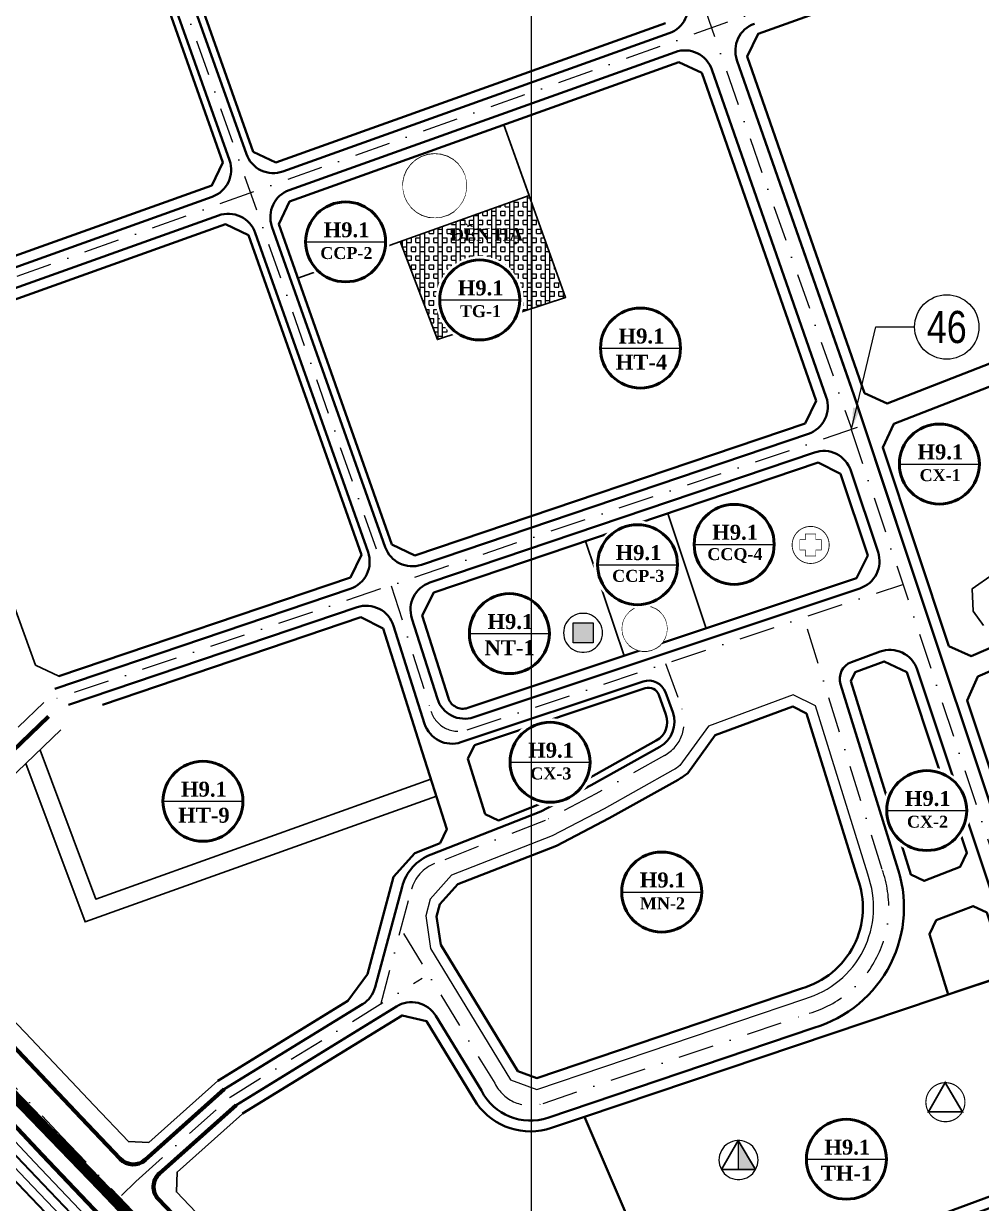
# Model space of a CAD drawing. Header units: millimetres. Extents: x 583747 to 596192, y 2304962 to 2309584.
# Drawn here: x 591434.5 to 591702.2, y 2307461.5 to 2307791.4 of the extents above; entities that cross this region are included whole.
import ezdxf
from ezdxf.enums import TextEntityAlignment as Align

# ---------------------------------------------------------------- set-up
doc = ezdxf.new("R2010")
doc.units = ezdxf.units.MM
doc.set_wipeout_variables(frame=1)
for name, pattern in [('CONTINOUS', [0]), ('DASHDOT', [1, 0.5, -0.25, 0, -0.25]), ('DASHED', [4.5, 3, -1.5]), ('PHANTOM2', [1.25, 0.625, -0.125, 0.125, -0.125, 0.125, -0.125]), ('RANHGIOI', [10, 6, -1.7, 0.6, -1.7]), ('RGXA', [10.3, 6, -2, 0.3, -2])]:
    doc.linetypes.add(name, pattern=pattern)
for name, color, linetype, lineweight in [('00_bo_sdd', 7, 'Continuous', 30), ('00_h_matnuoc', 160, 'Continuous', 13), ('00_o pho', 2, 'RANHGIOI', 13), ('00_tim_duong', 1, 'DASHDOT', 13), ('bo dat CC_TG', 11, 'Continuous', 15), ('DUONG', 5, 'Continuous', 80), ('Duong sat do thi', 212, 'Continuous', 40), ('Ghi chu', 7, 'Continuous', 13), ('HE', 7, 'Continuous', 40), ('KIHIEU', 7, 'Continuous', 25), ('KYHIEU', 7, 'Continuous', 25), ('Rgphuong', 5, 'RGXA', 13), ('TOADO', 7, 'Continuous', 13), ('TREE1', 93, 'Continuous', 13), ('vong tron', 7, 'Continuous', 13)]:
    doc.layers.add(name, color=color, linetype=linetype, lineweight=lineweight)
doc.styles.add('STYLE3', font='', dxfattribs={"height": 10})
doc.styles.add('TXT', font='', dxfattribs={"height": 1})
doc.styles.add('vnarialh', font='')
doc.styles.get('STYLE3').set_extended_font_data('.VnArialH', bold=True)
doc.styles.get('TXT').set_extended_font_data('.VnTime')
doc.styles.get('vnarialh').set_extended_font_data('.VnArialH')
doc.dimstyles.new('11', dxfattribs={"dimtxt": 7.5, "dimasz": 7.5, "dimexe": 5, "dimexo": 10, "dimgap": 3, "dimtad": 1, "dimzin": 9, "dimdsep": 46, "dimtxsty": 'STYLE3', "dimcen": 0.05, "dimclrd": 7, "dimclre": 7, "dimclrt": 7, "dimaunit": 1, "dimadec": 4, "dimazin": 0, "dimtfac": 1, "dimtofl": 0, "dimtmove": 1, "dimatfit": 3, "dimfxl": 1, "dimtolj": 1, "dimtzin": 9, "dimarcsym": 0})

# ---------------------------------------------------------------- blocks, each defined once
blk = doc.blocks.new('dfsdf')
at = {"layer": '00_bo_sdd'}
for points in [[(11720.75, 12973.32), (11747.83, 12973.16), (11781.61, 12956.67), (11792.73, 12951.1), (11815.17, 12939.36), (11830.59, 12930.77), (11865.62, 12910.01), (11883.56, 12898.42), (11900.7, 12887.14), (11916.61, 12875.96), (11943.58, 12855.72), (11960.42, 12842.35), (11976.27, 12829.02), (11985.04, 12821.74), (12004.88, 12803.99), (12023.87, 12786.2), (12043.76, 12766.34), (12070.73, 12738.36), (12089.93, 12717.96), (12108.04, 12698.97), (12131.22, 12674.74), (12144.4, 12660.87), (12151.78, 12653.76)], [(12097.31, 12838.86), (12053.19, 12796.49), (12053.12, 12789.5), (12060.17, 12782.46), (12087.38, 12754.23), (12106.63, 12733.78), (12116.21, 12723.73), (12121.95, 12723.5), (12141.26, 12740.72)], [(12148.13, 12731.54), (12129.85, 12715.23), (12129.63, 12709.68), (12147.87, 12690.61), (12160.72, 12677.08), (12175.27, 12663.08), (12196.02, 12640.77), (12200.53, 12636.21), (12207.66, 12636.12), (12228.77, 12656.37)]]:
    blk.add_lwpolyline(points, dxfattribs=at)
at = {"layer": '00_tim_duong', "ltscale": 20}
for points in [[(12510.82, 13117.98), (11901.7, 12900.02)], [(12092.58, 12846.55), (12037.59, 12793.8), (12034.93, 12791.24)], [(12114.28, 12708.68), (12118.28, 12712.62), (12144.68, 12736.16), (12198.35, 12769.41)]]:
    blk.add_lwpolyline(points, dxfattribs=at)
blk.add_lwpolyline([(12078.33, 12745.61), (12097.55, 12725.18), (12115.64, 12706.22), (12138.82, 12681.99), (12151.85, 12668.27), (12166.36, 12654.31), (12186.99, 12632.12), (12201.65, 12617.31), (12230, 12587.49, -0.000165), (12230.01, 12587.48), (12248.12, 12568.4), (12281.27, 12533.38), (12294.67, 12519.3)], format="xyb", dxfattribs=at)
at = {"layer": 'DUONG', "flags": 128}
for points in [[(11722.95, 12979.79), (11734.65, 12981.17, -0.143674), (11740.2, 12980.22), (11782.94, 12959.36), (11794.09, 12953.77), (11816.59, 12942), (11832.08, 12933.37), (11867.2, 12912.56), (11885.2, 12900.93), (11902.39, 12889.62), (11918.37, 12878.38), (11945.42, 12858.09), (11962.32, 12844.68), (11978.19, 12831.32), (11987, 12824.01), (12006.9, 12806.2), (12025.95, 12788.36), (12045.9, 12768.44), (12072.9, 12740.43), (12092.11, 12720.03), (12110.21, 12701.04), (12133.39, 12676.81), (12146.53, 12662.98), (12161.01, 12649.05)], [(12093.86, 12842.58), (12048.28, 12798.81, 0.420364), (12048.17, 12787.38), (12056.6, 12778.95), (12083.76, 12750.78), (12103, 12730.34), (12113.92, 12718.89, 0.404498), (12120.87, 12718.61), (12143.03, 12738.38)], [(12146.33, 12733.95), (12124.92, 12714.85, 0.424429), (12124.63, 12707.66), (12144.25, 12687.16), (12157.17, 12673.56), (12171.71, 12659.57), (12192.41, 12637.31), (12199.08, 12630.57, 0.410119), (12206.1, 12630.49), (12230.82, 12654.28)]]:
    blk.add_lwpolyline(points, format="xyb", dxfattribs=at)
blk = doc.blocks.new('tt y te')
at = {"color": 7, "const_width": 0.4}
blk.add_lwpolyline([(439.47, 312.69, 1), (457.14, 312.69, 1)], format="xyb", close=True, dxfattribs=at)
at = {"color": 7, "const_width": 0.3}
blk.add_lwpolyline([(448.31, 307.49), (450.78, 307.49), (450.78, 310.26), (453.47, 310.26), (453.47, 315.2), (450.78, 315.2), (450.78, 317.89), (448.31, 317.89), (445.83, 317.89), (445.83, 315.2), (443.15, 315.2), (443.15, 310.26), (445.83, 310.26), (445.83, 307.49)], close=True, dxfattribs=at)
blk = doc.blocks.new('tieu hoc')
at = {"lineweight": 13}
blk.add_wipeout([(-1.01, 9.61), (-2.99, 9.19), (-4.83, 8.37), (-6.47, 7.18), (-7.82, 5.68), (-8.83, 3.93), (-9.46, 2.01), (-9.67, 0), (-9.46, -2.01), (-8.83, -3.93), (-7.82, -5.68), (-6.47, -7.18), (-4.83, -8.37), (-2.99, -9.19), (-1.01, -9.61), (1.01, -9.61), (2.99, -9.19), (4.83, -8.37), (6.47, -7.18), (7.82, -5.68), (8.83, -3.93), (9.46, -2.01), (9.67, 0), (9.46, 2.01), (8.83, 3.93), (7.82, 5.68), (6.47, 7.18), (4.83, 8.37), (2.99, 9.19), (1.01, 9.61)], dxfattribs=at).dxf.layer = 'KIHIEU'
at = {"layer": 'KIHIEU', "lineweight": 13, "const_width": 0.5}
blk.add_lwpolyline([(-0.54, 8.51), (-1.6, 8.38), (-2.64, 8.11), (-3.63, 7.72), (-4.57, 7.2), (-5.44, 6.57), (-6.22, 5.84), (-6.9, 5.01), (-7.47, 4.11), (-7.93, 3.14), (-8.26, 2.12), (-8.46, 1.07), (-8.53, 0), (-8.46, -1.07), (-8.26, -2.12), (-7.93, -3.14), (-7.47, -4.11), (-6.9, -5.01), (-6.22, -5.84), (-5.44, -6.57), (-4.57, -7.2), (-3.63, -7.72), (-2.64, -8.11), (-1.6, -8.38), (-0.54, -8.51), (0.54, -8.51), (1.6, -8.38), (2.64, -8.11), (3.63, -7.72), (4.57, -7.2), (5.44, -6.57), (6.22, -5.84), (6.9, -5.01), (7.47, -4.11), (7.93, -3.14), (8.26, -2.12), (8.46, -1.07), (8.53, 0), (8.46, 1.07), (8.26, 2.12), (7.93, 3.14), (7.47, 4.11), (6.9, 5.01), (6.22, 5.84), (5.44, 6.57), (4.57, 7.2), (3.63, 7.72), (2.64, 8.11), (1.6, 8.38), (0.54, 8.51)], close=True, dxfattribs=at)
at = {"layer": 'KIHIEU', "lineweight": 30, "const_width": 0.8}
blk.add_lwpolyline([(7.42, -4.19), (-0.11, 8.56), (-7.38, -4.2)], close=True, dxfattribs=at)
blk = doc.blocks.new('nha tre')
at = {"lineweight": 13}
blk.add_wipeout([(-1.01, 9.61), (-2.99, 9.19), (-4.83, 8.37), (-6.47, 7.18), (-7.82, 5.68), (-8.83, 3.93), (-9.46, 2.01), (-9.67, 0), (-9.46, -2.01), (-8.83, -3.93), (-7.82, -5.68), (-6.47, -7.18), (-4.83, -8.37), (-2.99, -9.19), (-1.01, -9.61), (1.01, -9.61), (2.99, -9.19), (4.83, -8.37), (6.47, -7.18), (7.82, -5.68), (8.83, -3.93), (9.46, -2.01), (9.67, 0), (9.46, 2.01), (8.83, 3.93), (7.82, 5.68), (6.47, 7.18), (4.83, 8.37), (2.99, 9.19), (1.01, 9.61)], dxfattribs=at).dxf.layer = 'KIHIEU'
at = {"layer": 'KIHIEU', "ltscale": 300}
blk.add_hatch(color=256, dxfattribs=at).paths.add_polyline_path([(4.39, -4.39), (-4.39, -4.39), (-4.39, 4.39), (4.39, 4.39)])
at = {"layer": 'KIHIEU', "lineweight": 13}
blk.add_lwpolyline([(-0.54, 8.51), (-1.6, 8.38), (-2.64, 8.11), (-3.63, 7.72), (-4.57, 7.2), (-5.44, 6.57), (-6.22, 5.84), (-6.9, 5.01), (-7.47, 4.11), (-7.93, 3.14), (-8.26, 2.12), (-8.46, 1.07), (-8.53, 0), (-8.46, -1.07), (-8.26, -2.12), (-7.93, -3.14), (-7.47, -4.11), (-6.9, -5.01), (-6.22, -5.84), (-5.44, -6.57), (-4.57, -7.2), (-3.63, -7.72), (-2.64, -8.11), (-1.6, -8.38), (-0.54, -8.51), (0.54, -8.51), (1.6, -8.38), (2.64, -8.11), (3.63, -7.72), (4.57, -7.2), (5.44, -6.57), (6.22, -5.84), (6.9, -5.01), (7.47, -4.11), (7.93, -3.14), (8.26, -2.12), (8.46, -1.07), (8.53, 0), (8.46, 1.07), (8.26, 2.12), (7.93, 3.14), (7.47, 4.11), (6.9, 5.01), (6.22, 5.84), (5.44, 6.57), (4.57, 7.2), (3.63, 7.72), (2.64, 8.11), (1.6, 8.38), (0.54, 8.51)], close=True, dxfattribs=at)
at = {"layer": 'KIHIEU', "ltscale": 300}
blk.add_lwpolyline([(4.39, -4.39), (-4.39, -4.39), (-4.39, 4.39), (4.39, 4.39)], close=True, dxfattribs=at)
blk = doc.blocks.new('trung hoc cs')
at = {"lineweight": 13}
blk.add_wipeout([(-1.15, 9.68), (-3.12, 9.26), (-4.97, 8.43), (-6.6, 7.25), (-7.96, 5.74), (-8.97, 3.99), (-9.59, 2.07), (-9.8, 0.06), (-9.59, -1.95), (-8.97, -3.87), (-7.96, -5.62), (-6.6, -7.12), (-4.97, -8.31), (-3.12, -9.13), (-1.15, -9.55), (0.87, -9.55), (2.85, -9.13), (4.7, -8.31), (6.33, -7.12), (7.68, -5.62), (8.69, -3.87), (9.32, -1.95), (9.53, 0.06), (9.32, 2.07), (8.69, 3.99), (7.68, 5.74), (6.33, 7.25), (4.7, 8.43), (2.85, 9.26), (0.87, 9.68)], dxfattribs=at).dxf.layer = 'KIHIEU'
at = {"layer": 'KIHIEU', "ltscale": 300}
blk.add_hatch(color=256, dxfattribs=at).paths.add_polyline_path([(-0.21, 8.57), (-0.27, 8.57), (-0.27, -4.14), (7.28, -4.13)])
blk.add_line((-0.27, 8.57), (-0.27, -4.13), dxfattribs=at)
at = {"layer": 'KIHIEU', "lineweight": 13}
blk.add_lwpolyline([(-0.67, 8.57), (-1.73, 8.44), (-2.77, 8.17), (-3.77, 7.78), (-4.71, 7.26), (-5.57, 6.63), (-6.35, 5.9), (-7.04, 5.08), (-7.61, 4.17), (-8.07, 3.2), (-8.4, 2.18), (-8.6, 1.13), (-8.67, 0.06), (-8.6, -1.01), (-8.4, -2.06), (-8.07, -3.08), (-7.61, -4.05), (-7.04, -4.95), (-6.35, -5.78), (-5.57, -6.51), (-4.71, -7.14), (-3.77, -7.66), (-2.77, -8.05), (-1.73, -8.32), (-0.67, -8.45), (0.4, -8.45), (1.46, -8.32), (2.5, -8.05), (3.5, -7.66), (4.43, -7.14), (5.3, -6.51), (6.08, -5.78), (6.76, -4.95), (7.34, -4.05), (7.79, -3.08), (8.13, -2.06), (8.33, -1.01), (8.39, 0.06), (8.33, 1.13), (8.13, 2.18), (7.79, 3.2), (7.34, 4.17), (6.76, 5.08), (6.08, 5.9), (5.3, 6.63), (4.43, 7.26), (3.5, 7.78), (2.5, 8.17), (1.46, 8.44), (0.4, 8.57)], close=True, dxfattribs=at)
at = {"layer": 'KIHIEU', "lineweight": 30}
blk.add_lwpolyline([(7.28, -4.13), (-0.24, 8.63), (-7.51, -4.14)], close=True, dxfattribs=at)
blk = doc.blocks.new('trusoUB')
at = {"layer": 'KIHIEU', "lineweight": 30}
for points in [[(0.11, 4.48), (-1.6, 4.48), (-1.6, 3.7), (-0.14, 3.7), (-0.14, 2.93), (0.11, 2.93)], [(-4.08, -2.8), (-2.89, -2.8), (-2.28, -2.22), (-2.28, 1.22), (-4.08, 1.22)], [(-1.83, -1.77), (-1.46, -1.77), (-1.46, 0.71), (-1.83, 0.71)], [(-1.82, 1.22), (1.79, 1.22, 0.939446)], [(-1.06, -1.77), (-0.69, -1.77), (-0.69, 0.71), (-1.06, 0.71)], [(-0.2, -1.77), (0.17, -1.77), (0.17, 0.71), (-0.2, 0.71)], [(0.65, -1.77), (1.02, -1.77), (1.02, 0.71), (0.65, 0.71)], [(1.79, 0.71), (1.43, 0.71), (1.43, -1.77), (1.79, -1.77)], [(4.04, 1.22), (2.25, 1.22), (2.25, -2.22), (2.86, -2.8), (4.04, -2.8)], [(-0.02, -2.28), (-1.84, -2.28), (-2.95, -3.4), (-0.02, -3.4)]]:
    blk.add_hatch(color=256, dxfattribs=at).paths.add_polyline_path(points)
at = {"layer": 'KYHIEU', "color": 7, "lineweight": 30}
for p, q in [((-0.14, 2.93), (0.11, 2.93)), ((2.25, 1.22), (4.04, 1.22)), ((2.25, -2.22), (2.25, 1.22)), ((4.04, 1.22), (4.04, -2.8)), ((2.86, -2.8), (2.25, -2.22)), ((4.04, -2.8), (2.86, -2.8))]:
    blk.add_line(p, q, dxfattribs=at)
at = {"layer": 'KYHIEU', "color": 7, "lineweight": 30, "const_width": 0.283}
blk.add_lwpolyline([(-6.25, 0, 1), (6.25, 0, 1)], format="xyb", close=True, dxfattribs=at)
at = {"layer": 'KYHIEU'}
blk.add_lwpolyline([(0.64, 6.25), (-0.67, 6.24), (-1.96, 5.97), (-3.15, 5.43), (-4.22, 4.66), (-5.09, 3.68), (-5.74, 2.54), (-6.15, 1.29), (-6.28, -0.02), (-6.14, -1.32), (-5.73, -2.57), (-5.07, -3.71), (-4.19, -4.68), (-3.13, -5.45), (-1.92, -5.98), (-0.64, -6.25), (0.67, -6.24), (1.96, -5.97), (3.15, -5.43), (4.22, -4.66), (5.09, -3.68), (5.74, -2.54), (6.15, -1.29), (6.28, 0.02), (6.14, 1.32), (5.73, 2.57), (5.07, 3.71), (4.19, 4.68), (3.13, 5.45), (1.92, 5.98)], close=True, dxfattribs=at)
at = {"layer": 'KYHIEU', "color": 7, "lineweight": 30}
for points in [[(0.11, 2.92), (0.11, 4.48), (-1.6, 4.48), (-1.6, 3.7), (-0.14, 3.7), (-0.14, 2.92)], [(-2.28, 1.22), (2.25, 1.22)], [(-0.02, -2.28), (-1.84, -2.28), (-2.95, -3.4), (-0.02, -3.4)], [(-0.02, -2.28), (1.81, -2.28), (2.91, -3.4), (-0.02, -3.4)]]:
    blk.add_lwpolyline(points, dxfattribs=at)
for points in [[(-2.28, 1.22), (-4.08, 1.22), (-4.08, -2.8), (-2.89, -2.8), (-2.28, -2.22)], [(-1.83, 0.71), (-1.46, 0.71), (-1.46, -1.77), (-1.83, -1.77)], [(-1.06, 0.71), (-0.69, 0.71), (-0.69, -1.77), (-1.06, -1.77)], [(-0.2, 0.71), (0.17, 0.71), (0.17, -1.77), (-0.2, -1.77)], [(1.02, 0.71), (0.65, 0.71), (0.65, -1.77), (1.02, -1.77)], [(1.79, 0.71), (1.43, 0.71), (1.43, -1.77), (1.79, -1.77)]]:
    blk.add_lwpolyline(points, close=True, dxfattribs=at)
blk.add_lwpolyline([(1.79, 1.22, 0.939446), (-1.82, 1.22)], format="xyb", dxfattribs=at)
blk.add_wipeout([(0.64, 6.25), (-0.67, 6.24), (-1.96, 5.97), (-3.15, 5.43), (-4.22, 4.66), (-5.09, 3.68), (-5.74, 2.54), (-6.15, 1.29), (-6.28, -0.02), (-6.14, -1.32), (-5.73, -2.57), (-5.07, -3.71), (-4.19, -4.68), (-3.13, -5.45), (-1.92, -5.98), (-0.64, -6.25), (0.67, -6.24), (1.96, -5.97), (3.15, -5.43), (4.22, -4.66), (5.09, -3.68), (5.74, -2.54), (6.15, -1.29), (6.28, 0.02), (6.14, 1.32), (5.73, 2.57), (5.07, 3.71), (4.19, 4.68), (3.13, 5.45), (1.92, 5.98)])
blk = doc.blocks.new('THUONGMAI')
blk.add_lwpolyline([(-0.013, 1.114), (-0.244, 1.087), (-0.465, 1.013), (-0.666, 0.894), (-0.837, 0.736), (-0.972, 0.546), (-1.064, 0.332), (-1.11, 0.103), (-1.107, -0.129), (-1.056, -0.357), (-0.958, -0.568), (-0.819, -0.755), (-0.644, -0.909), (-0.441, -1.023), (-0.219, -1.093), (0.013, -1.114), (0.244, -1.087), (0.465, -1.013), (0.666, -0.894), (0.837, -0.736), (0.972, -0.546), (1.064, -0.332), (1.11, -0.103), (1.107, 0.129), (1.056, 0.357), (0.958, 0.568), (0.819, 0.755), (0.644, 0.909), (0.441, 1.023), (0.219, 1.093)], close=True)
at = {"layer": 'KIHIEU', "color": 7}
for points, const_width in [([(-1.055, 0, 1), (1.055, 0, 1)], 0.0477), ([(-0.701, 0.233, 1), (-0.602, 0.233, 1)], 0.1), ([(0.572, 0.233, 1), (0.672, 0.233, 1)], 0.1)]:
    blk.add_lwpolyline(points, format="xyb", close=True, dxfattribs=dict(at, const_width=const_width))
at = {"layer": 'KIHIEU', "color": 7, "const_width": 0.1}
blk.add_lwpolyline([(0, 0.351), (0.333, -0.63), (-0.333, -0.63), (0, 0.351)], close=True, dxfattribs=at)
blk.add_lwpolyline([(-0.68, 0.356), (0.68, 0.356)], dxfattribs=at)
blk.add_wipeout([(-0.013, 1.114), (-0.244, 1.087), (-0.465, 1.013), (-0.666, 0.894), (-0.837, 0.736), (-0.972, 0.546), (-1.064, 0.332), (-1.11, 0.103), (-1.107, -0.129), (-1.056, -0.357), (-0.958, -0.568), (-0.819, -0.755), (-0.644, -0.909), (-0.441, -1.023), (-0.219, -1.093), (0.013, -1.114), (0.244, -1.087), (0.465, -1.013), (0.666, -0.894), (0.837, -0.736), (0.972, -0.546), (1.064, -0.332), (1.11, -0.103), (1.107, 0.129), (1.056, 0.357), (0.958, 0.568), (0.819, 0.755), (0.644, 0.909), (0.441, 1.023), (0.219, 1.093)])
blk = doc.blocks.new('www')
at = {"layer": 'bo dat CC_TG'}
h = blk.add_hatch(dxfattribs=at)
h.set_pattern_fill('BOX', color=11, scale=5, style=0)
h.set_pattern_definition([(90, (9580.3664, 4060.171), (-5, 3e-16), []), (90, (9581.6164, 4060.171), (-5, 3e-16), []), (0, (9580.3664, 4060.171), (0, 5), [-1.25, 1.25]), (0, (9580.3664, 4061.421), (0, 5), [-1.25, 1.25]), (0, (9580.3664, 4062.671), (0, 5), [1.25, -1.25]), (0, (9580.3664, 4063.921), (0, 5), [1.25, -1.25]), (90, (9582.8664, 4060.171), (-5, 3e-16), [1.25, -1.25]), (90, (9584.1164, 4060.171), (-5, 3e-16), [1.25, -1.25])])
h.paths.add_polyline_path([(18263.277, 14865.042), (18227.167, 14852.12), (18237.619, 14824.722), (18273.462, 14836.497)])
at = {"layer": '00_bo_sdd'}
for p, q in [((18536.786, 14985.133), (18327.311, 14910.178)), ((18327.311, 14910.178), (18324.251, 14903.773)), ((18198.622, 14841.827), (18263.309, 14864.974)), ((18198.622, 14841.827), (18263.309, 14864.974))]:
    blk.add_line(p, q, dxfattribs=at)
for points in [[(18151.399, 14948.481), (18058.838, 14916.754), (18086.188, 14841.424), (18092.602, 14838.409), (18174.614, 14867.755), (18177.657, 14874.154)], [(18263.309, 14864.975), (18256.252, 14884.753), (18196.334, 14863.312), (18193.292, 14856.913), (18198.622, 14841.827)], [(18184.818, 14853.881), (18178.445, 14856.911), (18096.526, 14827.599), (18093.525, 14821.215), (18125.322, 14733.635), (18131.764, 14730.539), (18213.334, 14758.152), (18216.404, 14764.47)], [(18350.381, 14787.127), (18344.065, 14790.268), (18302.035, 14776.039), (18312.764, 14743.9), (18354.831, 14757.943), (18357.994, 14764.27)], [(18302.035, 14776.039), (18279.019, 14768.248), (18289.851, 14736.252), (18312.764, 14743.9)]]:
    blk.add_lwpolyline(points, close=True, dxfattribs=at)
for points in [[(18393.074, 14759.021), (18387.175, 14754.966), (18387.468, 14748.752), (18390.32, 14744.666)], [(18256.252, 14884.752), (18273.494, 14836.429), (18237.651, 14824.654), (18227.199, 14852.052)], [(18302.035, 14776.039), (18312.764, 14743.9)], [(18289.851, 14736.252), (18279.019, 14768.248)], [(18126.549, 14709.871), (18142.119, 14668.202), (18235.851, 14701.736)], [(18122.621, 14706.099), (18139.161, 14661.833), (18237.363, 14696.966)]]:
    blk.add_lwpolyline(points, dxfattribs=at)
blk.add_lwpolyline([(18279.019, 14768.248), (18236.62, 14753.894), (18233.395, 14747.525), (18240.728, 14724.402, 0.3268814), (18244.779, 14721.436, 0.0807212), (18246.125, 14721.655), (18289.851, 14736.252)], format="xyb", close=True, dxfattribs=at)
at = {"layer": '00_h_matnuoc'}
blk.add_lwpolyline([(18305.455, 14705.526, -0.0382387), (18303.482, 14704.217), (18284.232, 14693.464), (18269.71, 14685.87), (18241.597, 14674.873), (18235.648, 14668.221), (18234.386, 14663.511), (18235.694, 14654.41), (18258.089, 14617.64), (18265.425, 14614.974), (18340.351, 14640.349, 0.4361773), (18357.953, 14675.149), (18343.327, 14722.246), (18337.152, 14725.294), (18313.421, 14716.559), (18305.455, 14705.526)], format="xyb", dxfattribs=at)
at = {"layer": '00_o pho', "color": 2, "linetype": 'PHANTOM2', "ltscale": 10, "const_width": 2.2}
for points in [[(18081.847, 14651.905), (18144.112, 14587.486), (18205.088, 14523.41), (18222.526, 14496.468), (18223.081, 14495.502), (18250.869, 14464.66), (18274.014, 14438.585), (18293.107, 14410.16), (18301.726, 14398.86), (18394.884, 14306.889), (18444.04, 14258.975), (18474.497, 14227.103), (18515.308, 14184.878), (18549.734, 14152.098), (18580.705, 14177.318), (18650.152, 14275.876), (18718.24, 14381.402), (18738.062, 14425.544), (18763.222, 14517.6), (18776.816, 14565.015), (18747.758, 14616.742), (18722.631, 14671.12), (18678.617, 14776.361), (18613.069, 14954.656)], [(18394.884, 14306.889), (18301.726, 14398.86), (18293.107, 14410.16), (18274.014, 14438.585), (18250.869, 14464.66), (18223.33, 14495.226), (18223.081, 14495.502), (18222.526, 14496.468), (18205.088, 14523.41), (18144.112, 14587.486), (18081.847, 14651.905)]]:
    blk.add_lwpolyline(points, dxfattribs=at)
at = {"layer": '00_tim_duong', "ltscale": 20}
blk.add_line((18354.997, 14800.039), (18127.674, 14723.083), dxfattribs=at)
blk.add_line((18354.997, 14800.039), (18127.674, 14723.083), dxfattribs=at)
for points in [[(18272.101, 15032.666), (18353.496, 14799.531)], [(18272.101, 15032.666), (18353.496, 14799.531)], [(18220.621, 14766.044), (18142.166, 14988.129)], [(18220.621, 14766.044), (18142.166, 14988.129)], [(18221.795, 14638.722), (18230.412, 14670.897)], [(18221.795, 14638.722), (18230.412, 14670.897)]]:
    blk.add_lwpolyline(points, dxfattribs=at)
for points in [[(18353.378, 14799.491), (18422.736, 14591.243), (18504.085, 14490.281, 0.0496955), (18531.907, 14462.019, 0.0496955)], [(18353.378, 14799.491), (18422.736, 14591.243), (18504.085, 14490.281, 0.0496955), (18531.907, 14462.019, 0.0496955)], [(18224.733, 14755.819), (18235.86, 14720.728, 0.4186491), (18246.019, 14715.558), (18367.793, 14756.208)], [(18228.183, 14658.571), (18253.679, 14616.709, 0.3765312), (18267.207, 14611.09), (18341.624, 14636.293, 0.4340563), (18361.979, 14676.513), (18340.092, 14746.995)], [(18228.183, 14658.571), (18253.679, 14616.709, 0.3765312), (18267.207, 14611.09), (18341.624, 14636.293, 0.4340563), (18361.979, 14676.513), (18340.092, 14746.995)], [(18301.429, 14734.055), (18306.025, 14721.426, -0.3680013), (18301.166, 14708.364), (18281.972, 14697.643), (18267.738, 14690.2), (18236.879, 14678.127, 0.2384314), (18230.412, 14670.897), (18230.412, 14670.897)]]:
    blk.add_lwpolyline(points, format="xyb", dxfattribs=at)
at = {"layer": 'DUONG', "lineweight": 40}
for p, q in [((18179.551, 14874.797), (18148.003, 14964.098)), ((18179.551, 14874.797), (18148.003, 14964.098)), ((18152.717, 14965.766), (18184.237, 14876.542)), ((18152.717, 14965.766), (18184.237, 14876.542)), ((18194.475, 14871.675), (18302.44, 14910.307)), ((18194.475, 14871.675), (18302.44, 14910.307)), ((18304.137, 14905.072), (18196.246, 14866.467)), ((18304.137, 14905.072), (18196.246, 14866.467)), ((18321.406, 14902.821), (18353.251, 14811.609)), ((18321.406, 14902.821), (18354.2, 14808.89)), ((18346.375, 14808.549), (18314.385, 14900.177)), ((18346.375, 14808.549), (18314.385, 14900.177)), ((18091.707, 14834.903), (18174.703, 14864.6)), ((18091.707, 14834.903), (18174.703, 14864.6)), ((18176.474, 14859.392), (18093.654, 14829.758)), ((18176.474, 14859.392), (18093.654, 14829.758)), ((18223.07, 14766.616), (18191.398, 14856.27)), ((18223.07, 14766.616), (18191.398, 14856.27)), ((18218.263, 14765.211), (18186.712, 14854.525)), ((18218.263, 14765.211), (18186.712, 14854.525)), ((18377.681, 14738.387), (18354.2, 14808.89)), ((18233.178, 14761.703), (18341.387, 14798.335)), ((18233.178, 14761.703), (18341.387, 14798.335)), ((18343.08, 14793.101), (18235.567, 14756.705)), ((18343.08, 14793.101), (18235.567, 14756.705)), ((18377.681, 14738.387), (18360.071, 14791.262)), ((18360.841, 14765.215), (18353.235, 14788.052)), ((18360.841, 14765.215), (18353.235, 14788.052)), ((18130.729, 14727.021), (18213.285, 14754.969)), ((18130.729, 14727.021), (18213.285, 14754.969)), ((18247.797, 14719.051), (18355.784, 14755.099)), ((18247.797, 14719.051), (18355.784, 14755.099)), ((18215.199, 14749.81), (18134.534, 14722.502)), ((18215.199, 14749.81), (18134.534, 14722.502)), ((18230.507, 14746.709), (18237.638, 14724.221)), ((18230.507, 14746.709), (18237.638, 14724.221)), ((18361.404, 14737.418), (18353.397, 14734.47)), ((18361.404, 14737.418), (18353.397, 14734.47)), ((18377.681, 14738.387), (18423.34, 14601.297)), ((18415.115, 14602.255), (18371.758, 14732.438)), ((18350.349, 14728.295), (18366.008, 14677.871)), ((18350.349, 14728.295), (18366.008, 14677.871)), ((18226.177, 14638.201), (18181.36, 14610.621)), ((18249.958, 14614.649), (18237.222, 14635.561)), ((18249.958, 14614.649), (18237.222, 14635.561)), ((18342.903, 14632.239), (18268.57, 14607.065)), ((18342.903, 14632.239), (18268.57, 14607.065))]:
    blk.add_line(p, q, dxfattribs=at)
for points in [[(18225.39, 14744.65), (18234.083, 14717.236, 0.4186491), (18244.242, 14712.065), (18295.143, 14729.057, -0.4063624), (18301.425, 14726.025), (18303.441, 14720.485, -0.3680013), (18299.825, 14710.765), (18280.665, 14700.063), (18266.597, 14692.706), (18235.877, 14680.688, 0.2384314), (18227.755, 14671.608), (18225.436, 14662.946)], [(18265.848, 14530.946, -0.0960549), (18282.904, 14541.468), (18411.385, 14588.963, 0.4047005), (18416.201, 14598.995), (18371.758, 14732.438)], [(18178.057, 14615.044), (18216.725, 14638.816, 0.1909324), (18220.241, 14643.548), (18227.755, 14671.608)], [(18178.057, 14615.044), (18216.725, 14638.816, 0.1909324), (18220.241, 14643.548), (18227.755, 14671.608)]]:
    blk.add_lwpolyline(points, format="xyb", dxfattribs=at)
for centre, radius, start, end in [((18299.745, 14917.839), 8, 289.68819, 19.24566), ((18299.745, 14917.839), 8, 289.68819, 19.24566), ((18328.959, 14905.458), 8, 109.68819, 199.24566), ((18328.959, 14905.458), 8, 109.68819, 199.24566), ((18306.832, 14897.54), 8, 19.24566, 109.68819), ((18306.832, 14897.54), 8, 19.24566, 109.68819), ((18191.78, 14879.207), 8, 199.45653, 289.68819), ((18191.78, 14879.207), 8, 199.45653, 289.68819), ((18172.007, 14872.132), 8, 289.68819, 19.45653), ((18172.007, 14872.132), 8, 289.68819, 19.45653), ((18198.941, 14858.935), 8, 109.68819, 199.45653), ((18198.941, 14858.935), 8, 109.68819, 199.45653), ((18179.169, 14851.86), 8, 19.45653, 109.68819), ((18179.169, 14851.86), 8, 19.45653, 109.68819), ((18338.822, 14805.912), 8, 288.70248, 19.24566), ((18338.822, 14805.912), 8, 288.70248, 19.24566), ((18345.645, 14785.524), 8, 18.42056, 108.70248), ((18345.645, 14785.524), 8, 18.42056, 108.70248), ((18230.613, 14769.281), 8, 199.45653, 288.70248), ((18230.613, 14769.281), 8, 199.45653, 288.70248), ((18210.72, 14762.546), 8, 288.70248, 19.45653), ((18210.72, 14762.546), 8, 288.70248, 19.45653), ((18353.251, 14762.687), 8, 288.4599, 18.42056), ((18353.251, 14762.687), 8, 288.4599, 18.42056), ((18238.133, 14749.128), 8, 108.70248, 197.59358), ((18238.133, 14749.128), 8, 108.70248, 197.59358), ((18217.764, 14742.232), 8, 17.59358, 108.70248), ((18217.764, 14742.232), 8, 17.59358, 108.70248), ((18364.167, 14729.91), 8, 18.42056, 110.20874), ((18364.167, 14729.91), 8, 18.42056, 110.20874), ((18355.124, 14729.778), 5, 110.20874, 197.25155), ((18355.124, 14729.778), 5, 110.20874, 197.25155), ((18245.264, 14726.639), 8, 197.59358, 288.4599), ((18245.264, 14726.639), 8, 197.59358, 288.4599), ((18333.001, 14665.918), 35.104, 286.38396, 19.90617), ((18333.001, 14665.918), 35.104, 286.38396, 19.90617), ((18230.389, 14631.399), 8, 31.34359, 121.77048), ((18230.389, 14631.399), 8, 31.34359, 121.77048), ((18263.645, 14621.608), 15.355, 206.95131, 288.70994), ((18263.645, 14621.608), 15.355, 206.95131, 288.70994)]:
    blk.add_arc(centre, radius, start, end, dxfattribs=at)
at = {"layer": 'Duong sat do thi', "linetype": 'CONTINOUS', "lineweight": -3, "const_width": 0.5, "elevation": 0.837}
for points in [[(18076.202, 14642.322), (18126.271, 14589.683), (18164.136, 14549.989), (18192.073, 14521.582), (18232.605, 14479.211), (18275.514, 14434.011), (18305.744, 14401.757), (18339.377, 14366.923), (18369.517, 14336.321), (18392.427, 14314.637), (18427.084, 14282.328), (18450.705, 14261.263), (18501.101, 14214.394), (18513.581, 14201.547), (18590.864, 14129.487, 0.0166116), (18595.87, 14125.121), (18615.379, 14109.215)], [(18076.234, 14642.254), (18126.303, 14589.615), (18164.168, 14549.921), (18192.105, 14521.514), (18232.637, 14479.143), (18275.546, 14433.943), (18305.777, 14401.689), (18339.409, 14366.855), (18369.549, 14336.253), (18392.459, 14314.569), (18427.116, 14282.26), (18450.737, 14261.195), (18501.133, 14214.326), (18513.613, 14201.479), (18590.896, 14129.419, 0.0166116), (18595.902, 14125.053), (18615.411, 14109.147)]]:
    blk.add_lwpolyline(points, format="xyb", dxfattribs=at)
at = {"layer": 'Duong sat do thi', "linetype": 'CONTINOUS', "lineweight": -3, "elevation": 0.837}
blk.add_lwpolyline([(18074.412, 14640.576), (18124.461, 14587.959), (18162.34, 14548.25), (18190.278, 14519.841), (18230.795, 14477.486), (18273.696, 14432.295), (18303.933, 14400.034), (18337.587, 14365.178), (18367.767, 14334.536), (18390.715, 14312.814), (18425.4, 14280.481), (18449.021, 14259.415), (18499.352, 14212.606), (18511.831, 14199.761), (18589.159, 14127.658, 0.0166116), (18594.29, 14123.183), (18613.799, 14107.278)], format="xyb", dxfattribs=at)
at = {"layer": 'Duong sat do thi', "linetype": 'CONTINOUS', "lineweight": -3, "const_width": 0.5, "elevation": 0.837}
for points in [[(18589.885, 14123.564), (18510.081, 14197.974), (18497.603, 14210.819), (18447.338, 14257.566), (18423.715, 14278.633), (18389.003, 14310.992), (18366.016, 14332.75), (18335.797, 14363.432), (18302.122, 14398.311), (18271.877, 14430.58), (18228.985, 14475.761), (18188.484, 14518.1), (18160.544, 14546.511), (18122.651, 14586.235), (18072.622, 14638.831)], [(18589.917, 14123.496), (18510.113, 14197.906), (18497.635, 14210.751), (18447.37, 14257.498), (18423.747, 14278.565), (18389.035, 14310.924), (18366.049, 14332.682), (18335.829, 14363.364), (18302.154, 14398.243), (18271.909, 14430.512), (18229.017, 14475.693), (18188.516, 14518.032), (18160.576, 14546.443), (18122.683, 14586.167), (18072.654, 14638.763)]]:
    blk.add_lwpolyline(points, dxfattribs=at)
at = {"layer": 'HE'}
for p, q in [((18536.786, 14985.133), (18327.311, 14910.178)), ((18154.603, 14966.432), (18186.131, 14877.186)), ((18154.603, 14966.432), (18186.131, 14877.186)), ((18192.504, 14874.156), (18301.393, 14913.119)), ((18327.311, 14910.178), (18324.251, 14903.773)), ((18196.334, 14863.312), (18305.184, 14902.261)), ((18196.334, 14863.312), (18305.184, 14902.261)), ((18305.184, 14902.261), (18311.54, 14899.225)), ((18311.54, 14899.225), (18343.558, 14807.516)), ((18186.131, 14877.186), (18192.504, 14874.156)), ((18177.657, 14874.154), (18174.614, 14867.755)), ((18177.657, 14874.154), (18174.614, 14867.755)), ((18092.602, 14838.409), (18174.614, 14867.755)), ((18196.334, 14863.312), (18193.292, 14856.913)), ((18096.526, 14827.599), (18178.445, 14856.911)), ((18178.445, 14856.911), (18184.818, 14853.881)), ((18224.93, 14767.356), (18193.292, 14856.913)), ((18216.404, 14764.47), (18184.818, 14853.881)), ((18343.558, 14807.516), (18340.47, 14801.192)), ((18340.47, 14801.192), (18231.331, 14764.245)), ((18344.065, 14790.268), (18236.62, 14753.894)), ((18350.381, 14787.127), (18344.065, 14790.268)), ((18357.994, 14764.27), (18350.381, 14787.127)), ((18231.331, 14764.245), (18224.93, 14767.356)), ((18216.404, 14764.47), (18213.334, 14758.152)), ((18354.831, 14757.943), (18357.994, 14764.27)), ((18213.334, 14758.152), (18131.764, 14730.539)), ((18246.125, 14721.655), (18354.831, 14757.943)), ((18236.62, 14753.894), (18233.395, 14747.525)), ((18216.253, 14747), (18144.052, 14722.557)), ((18222.501, 14743.837), (18216.253, 14747)), ((18233.395, 14747.525), (18240.728, 14724.402)), ((18386.84, 14736.147), (18380.668, 14738.912)), ((18248.052, 14711.229), (18295.777, 14727.16)), ((18299.546, 14725.341), (18301.562, 14719.801)), ((18246.113, 14707.419), (18248.052, 14711.229)), ((18298.85, 14712.511), (18279.713, 14701.822)), ((18251.011, 14691.971), (18246.113, 14707.419)), ((18279.713, 14701.822), (18265.767, 14694.529)), ((18265.767, 14694.529), (18254.712, 14690.204)), ((18251.011, 14691.971), (18254.712, 14690.204))]:
    blk.add_line(p, q, dxfattribs=at)
for points in [[(18536.786, 14985.133), (18327.311, 14910.178), (18324.251, 14903.773), (18357.096, 14809.696), (18363.403, 14806.791), (18417.463, 14827.864, 0.1899283), (18444.362, 14852.776), (18460.809, 14886.97, -0.1944187), (18488.518, 14912.19), (18554.13, 14936.465), (18557.141, 14942.91), (18543.172, 14982.107), (18536.786, 14985.133)], [(18630.787, 14735.801), (18580.706, 14876.741), (18574.912, 14878.619), (18505.745, 14831.039, 0.0295065), (18496.998, 14824.23), (18466.803, 14797.717, 0.0480465), (18454.461, 14784.582), (18433.356, 14757.288, -0.1271287), (18411.212, 14740.113), (18388.743, 14730.433), (18385.731, 14723.711), (18426.336, 14601.795)], [(18183.206, 14608.248), (18227.788, 14635.67), (18234.64, 14634.032), (18248.676, 14610.986, 0.3314407), (18269.533, 14604.223), (18278.789, 14607.358), (18302.583, 14551.941), (18281.864, 14544.282, 0.1034258), (18263.832, 14532.972, 0.2363081)]]:
    blk.add_lwpolyline(points, format="xyb", dxfattribs=at)
for points in [[(18146.117, 14963.433), (18177.657, 14874.154)], [(18232.785, 14711.403), (18222.501, 14743.837)], [(18176.287, 14617.389), (18212.58, 14639.778), (18218.124, 14647.24), (18225.401, 14674.414), (18231.35, 14681.065), (18238.391, 14683.819), (18240.278, 14687.772), (18232.785, 14711.403)]]:
    blk.add_lwpolyline(points, dxfattribs=at)
for points in [[(18380.668, 14738.912), (18362.153, 14794.505), (18365.232, 14801.064), (18419.642, 14822.274, 0.1899283), (18449.769, 14850.176), (18466.216, 14884.369, -0.1944187), (18490.6, 14906.563), (18556.144, 14930.813), (18562.512, 14927.838), (18575.277, 14892.017), (18572.836, 14884.473), (18502.344, 14835.983, 0.0295065), (18493.039, 14828.738), (18462.844, 14802.226, 0.0480465), (18449.715, 14788.252), (18428.61, 14760.958, -0.1271287), (18408.838, 14745.624), (18386.84, 14736.147)], [(18307.648, 14703.438, -0.0442774), (18304.945, 14701.598), (18285.658, 14690.825), (18270.955, 14683.136), (18243.356, 14672.339), (18238.36, 14666.754), (18237.443, 14663.328), (18238.576, 14655.446), (18260.103, 14620.1), (18265.46, 14618.153), (18339.457, 14643.214, 0.4380107), (18355.112, 14674.18), (18340.844, 14720.126), (18336.98, 14722.033), (18315.317, 14714.06)]]:
    blk.add_lwpolyline(points, format="xyb", close=True, dxfattribs=at)
for points in [[(18353.214, 14729.185), (18370.008, 14675.104), (18373.7, 14673.312), (18383.836, 14677.195), (18385.689, 14681.114), (18368.861, 14731.641), (18362.589, 14734.657), (18354.433, 14731.655), (18353.214, 14729.185)], [(18397.018, 14647.1), (18391.223, 14664.5), (18387.473, 14666.273), (18377.117, 14662.307), (18375.205, 14658.369), (18380.436, 14641.524), (18397.034, 14647.051)], [(18397.023, 14647.085), (18278.788, 14607.362), (18302.583, 14551.941), (18410.195, 14591.721), (18413.304, 14598.199)]]:
    blk.add_lwpolyline(points, close=True, dxfattribs=at)
for centre, radius, start, end in [((18296.727, 14724.315), 3, 20, 108.4599), ((18244.779, 14725.686), 4.25, 197.59358, 288.4599), ((18295.924, 14717.749), 6, 299.18527, 20)]:
    blk.add_arc(centre, radius, start, end, dxfattribs=at)
at = {"layer": 'Rgphuong', "color": 6, "linetype": 'DASHED', "ltscale": 2, "const_width": 3, "flags": 128}
blk.add_lwpolyline([(18549.734, 14152.098), (18515.308, 14184.878), (18474.497, 14227.103), (18444.04, 14258.975), (18394.884, 14306.889), (18301.726, 14398.86), (18293.107, 14410.16), (18274.014, 14438.585), (18250.869, 14464.66), (18250.869, 14464.66), (18223.081, 14495.502), (18222.526, 14496.468), (18205.088, 14523.41), (18144.112, 14587.486), (18081.847, 14651.905), (18066.016, 14668.497), (18035.769, 14695.637), (18035.769, 14695.637), (18035.769, 14695.637), (17987.786, 14736.415), (17987.786, 14736.415), (17987.786, 14736.415), (17958.145, 14758.73), (17935.996, 14772.627), (17916.727, 14784.226), (17896.061, 14795.414), (17885.137, 14800.822), (17853.964, 14818.697), (17820.856, 14840.502), (17781.73, 14863.22), (17750.678, 14878.896), (17753.543, 14877.487), (17671.988, 14917.588), (17598.355, 14956.376), (17568.445, 14924.363), (17514.95, 14881.47), (17493.145, 14871.294), (17505.606, 14821.321), (17514.581, 14752.127)], dxfattribs=at)
at = {"layer": 'TOADO', "color": 1}
blk.add_circle((18380.058, 14828.182), 9, dxfattribs=at)
at = {"layer": 'HE', "lineweight": 40}
blk.add_blockref('dfsdf', (6035.032, 1876.669), dxfattribs=at)
at = {"layer": 'TOADO', "color": 1, "style": 'vnarialh', "width": 0.8}
blk.add_text('46', height=9, dxfattribs=at).set_placement((18380.058, 14828.182), align=Align.MIDDLE_CENTER)
at = {"layer": 'vong tron', "insert": (18251.384, 14853.534), "char_height": 3.5, "attachment_point": 5, "style": 'TXT'}
blk.add_mtext('{\\f.VnTimeH|b1|i0|c0|p34;®Òn h¹}', dxfattribs=at)
at = {"layer": 'TOADO', "color": 1}
blk.add_leader([(18353.463, 14799.599), (18360.2, 14828.182), (18371.058, 14828.182)], dimstyle='11', override={"dimasz": 6, "dimtad": 0}, dxfattribs=at)
at = {"layer": 'KIHIEU', "color": 7, "xscale": 7.980034985438121, "yscale": 7.980034985438121, "zscale": 7.980034985438121}
blk.add_blockref('THUONGMAI', (18236.882, 14867.722), dxfattribs=at)
at = {"layer": 'KIHIEU', "lineweight": -3, "xscale": 0.6399999996647239, "yscale": 0.6399999996647239, "zscale": 0.6399999996647239}
for name, p in [('nha tre', (18278.346, 14742.734)), ('tieu hoc', (18379.681, 14611.421)), ('trung hoc cs', (18321.924, 14595.211))]:
    blk.add_blockref(name, p, dxfattribs=at)
at = {"layer": 'KYHIEU'}
blk.add_blockref('trusoUB', (18295.585, 14743.818), dxfattribs=at)
at = {"color": 7}
blk.add_wipeout([(18342.84, 14773.154), (18344.257, 14772.772), (18345.998, 14771.683), (18347.39, 14769.83), (18347.872, 14768.379), (18347.983, 14767.234), (18347.778, 14765.682), (18347.067, 14764.053), (18346.084, 14762.864), (18344.684, 14761.89), (18343.458, 14761.435), (18342.004, 14761.255), (18342.004, 14761.255), (18340.468, 14761.456), (18339.567, 14761.775), (18338.621, 14762.305), (18337.749, 14763.035), (18337.019, 14763.935), (18336.568, 14764.747), (18336.568, 14764.747), (18336.114, 14766.212), (18336.026, 14767.234), (18336.149, 14768.442), (18336.459, 14769.468), (18337.476, 14771.138), (18338.149, 14771.803), (18339.791, 14772.788), (18340.925, 14773.114), (18342.004, 14773.212)], dxfattribs=at)
at = {"linetype": 'Continuous', "lineweight": 9}
for points in [[(18213.713, 14864.193), (18216.634, 14863.406), (18220.223, 14861.162), (18223.094, 14857.34), (18224.088, 14854.35), (18224.316, 14851.988), (18223.894, 14848.789), (18222.427, 14845.43), (18220.402, 14842.978), (18217.515, 14840.969), (18214.986, 14840.031), (18211.99, 14839.662), (18211.99, 14839.662), (18208.823, 14840.075), (18206.964, 14840.732), (18205.013, 14841.826), (18203.215, 14843.331), (18201.71, 14845.186), (18200.781, 14846.86), (18200.781, 14846.86), (18199.845, 14849.881), (18199.664, 14851.988), (18199.918, 14854.479), (18200.557, 14856.594), (18202.654, 14860.037), (18204.041, 14861.409), (18207.426, 14863.438), (18209.764, 14864.111), (18211.99, 14864.314)], [(18251.208, 14847.939), (18254.129, 14847.152), (18257.718, 14844.908), (18260.589, 14841.086), (18261.583, 14838.096), (18261.812, 14835.734), (18261.389, 14832.535), (18259.922, 14829.176), (18257.897, 14826.724), (18255.01, 14824.715), (18252.482, 14823.777), (18249.485, 14823.408), (18249.485, 14823.408), (18246.319, 14823.821), (18244.46, 14824.478), (18242.509, 14825.572), (18240.711, 14827.077), (18239.206, 14828.932), (18238.276, 14830.606), (18238.276, 14830.606), (18237.34, 14833.627), (18237.159, 14835.734), (18237.413, 14838.225), (18238.052, 14840.34), (18240.15, 14843.783), (18241.537, 14845.155), (18244.921, 14847.184), (18247.26, 14847.857), (18249.485, 14848.06)], [(18296.156, 14834.487), (18299.077, 14833.7), (18302.666, 14831.456), (18305.537, 14827.634), (18306.531, 14824.644), (18306.76, 14822.282), (18306.337, 14819.083), (18304.87, 14815.724), (18302.845, 14813.272), (18299.958, 14811.263), (18297.43, 14810.325), (18294.433, 14809.956), (18294.433, 14809.956), (18291.267, 14810.369), (18289.408, 14811.027), (18287.457, 14812.12), (18285.659, 14813.625), (18284.154, 14815.48), (18283.224, 14817.154), (18283.224, 14817.154), (18282.288, 14820.175), (18282.107, 14822.282), (18282.361, 14824.773), (18283, 14826.889), (18285.098, 14830.331), (18286.485, 14831.703), (18289.869, 14833.732), (18292.208, 14834.406), (18294.433, 14834.608)], [(18379.727, 14802.076), (18382.648, 14801.289), (18386.237, 14799.045), (18389.108, 14795.223), (18390.102, 14792.233), (18390.331, 14789.871), (18389.908, 14786.672), (18388.441, 14783.313), (18386.416, 14780.861), (18383.529, 14778.852), (18381.001, 14777.914), (18378.004, 14777.545), (18378.004, 14777.545), (18374.838, 14777.958), (18372.979, 14778.616), (18371.028, 14779.709), (18369.23, 14781.214), (18367.725, 14783.069), (18366.795, 14784.743), (18366.795, 14784.743), (18365.859, 14787.764), (18365.678, 14789.871), (18365.932, 14792.362), (18366.571, 14794.478), (18368.669, 14797.92), (18370.056, 14799.292), (18373.44, 14801.321), (18375.779, 14801.995), (18378.004, 14802.197)], [(18322.341, 14779.611), (18325.262, 14778.824), (18328.851, 14776.579), (18331.722, 14772.757), (18332.716, 14769.767), (18332.944, 14767.406), (18332.522, 14764.207), (18331.055, 14760.847), (18329.03, 14758.396), (18326.143, 14756.387), (18323.614, 14755.449), (18320.618, 14755.079), (18320.618, 14755.079), (18317.452, 14755.493), (18315.593, 14756.15), (18313.642, 14757.244), (18311.844, 14758.748), (18310.339, 14760.603), (18309.409, 14762.278), (18309.409, 14762.278), (18308.473, 14765.299), (18308.292, 14767.406), (18308.546, 14769.897), (18309.185, 14772.012), (18311.283, 14775.455), (18312.67, 14776.827), (18316.054, 14778.856), (18318.393, 14779.529), (18320.618, 14779.732)], [(18259.503, 14754.646), (18262.424, 14753.859), (18266.013, 14751.615), (18268.884, 14747.793), (18269.878, 14744.803), (18270.107, 14742.441), (18269.684, 14739.242), (18268.217, 14735.883), (18266.192, 14733.431), (18263.306, 14731.422), (18260.777, 14730.485), (18257.781, 14730.115), (18257.78, 14730.115), (18254.614, 14730.529), (18252.755, 14731.186), (18250.804, 14732.279), (18249.006, 14733.784), (18247.501, 14735.639), (18246.572, 14737.313), (18246.572, 14737.313), (18245.636, 14740.334), (18245.454, 14742.441), (18245.709, 14744.932), (18246.347, 14747.048), (18248.445, 14750.49), (18249.832, 14751.862), (18253.217, 14753.891), (18255.555, 14754.565), (18257.781, 14754.767)], [(18270.887, 14718.679), (18273.808, 14717.892), (18277.397, 14715.648), (18280.268, 14711.826), (18281.262, 14708.836), (18281.49, 14706.474), (18281.068, 14703.275), (18279.601, 14699.916), (18277.576, 14697.464), (18274.689, 14695.455), (18272.16, 14694.517), (18269.164, 14694.148), (18269.164, 14694.148), (18265.997, 14694.561), (18264.139, 14695.219), (18262.187, 14696.312), (18260.39, 14697.817), (18258.885, 14699.672), (18257.955, 14701.346), (18257.955, 14701.346), (18257.019, 14704.367), (18256.838, 14706.474), (18257.092, 14708.965), (18257.731, 14711.08), (18259.829, 14714.523), (18261.216, 14715.895), (18264.6, 14717.924), (18266.938, 14718.598), (18269.164, 14718.8)], [(18173.835, 14707.784), (18176.756, 14706.996), (18180.345, 14704.752), (18183.216, 14700.93), (18184.21, 14697.94), (18184.439, 14695.578), (18184.016, 14692.379), (18182.549, 14689.02), (18180.524, 14686.568), (18177.637, 14684.56), (18175.109, 14683.622), (18172.112, 14683.252), (18172.112, 14683.252), (18168.946, 14683.666), (18167.087, 14684.323), (18165.136, 14685.416), (18163.338, 14686.921), (18161.833, 14688.776), (18160.903, 14690.45), (18160.903, 14690.45), (18159.967, 14693.472), (18159.786, 14695.578), (18160.04, 14698.069), (18160.679, 14700.185), (18162.777, 14703.627), (18164.164, 14705), (18167.548, 14707.029), (18169.887, 14707.702), (18172.112, 14707.905)], [(18376.2, 14705.181), (18379.121, 14704.394), (18382.71, 14702.149), (18385.581, 14698.327), (18386.575, 14695.337), (18386.803, 14692.976), (18386.381, 14689.777), (18384.914, 14686.417), (18382.889, 14683.966), (18380.002, 14681.957), (18377.473, 14681.019), (18374.477, 14680.649), (18374.477, 14680.649), (18371.311, 14681.063), (18369.452, 14681.72), (18367.501, 14682.814), (18365.703, 14684.318), (18364.198, 14686.173), (18363.268, 14687.847), (18363.268, 14687.848), (18362.332, 14690.869), (18362.151, 14692.976), (18362.405, 14695.467), (18363.044, 14697.582), (18365.142, 14701.025), (18366.529, 14702.397), (18369.913, 14704.426), (18372.252, 14705.099), (18374.477, 14705.302)], [(18302.092, 14682.387), (18305.012, 14681.6), (18308.601, 14679.356), (18311.472, 14675.534), (18312.466, 14672.544), (18312.695, 14670.182), (18312.273, 14666.983), (18310.805, 14663.624), (18308.78, 14661.172), (18305.894, 14659.163), (18303.365, 14658.225), (18300.369, 14657.856), (18300.369, 14657.856), (18297.202, 14658.269), (18295.343, 14658.927), (18293.392, 14660.02), (18291.594, 14661.525), (18290.089, 14663.38), (18289.16, 14665.054), (18289.16, 14665.054), (18288.224, 14668.075), (18288.042, 14670.182), (18288.297, 14672.673), (18288.936, 14674.788), (18291.033, 14678.231), (18292.42, 14679.603), (18295.805, 14681.632), (18298.143, 14682.306), (18300.369, 14682.508)], [(18353.706, 14607.687), (18356.627, 14606.9), (18360.216, 14604.656), (18363.087, 14600.834), (18364.081, 14597.844), (18364.31, 14595.482), (18363.887, 14592.283), (18362.42, 14588.924), (18360.395, 14586.472), (18357.509, 14584.464), (18354.98, 14583.526), (18351.983, 14583.156), (18351.983, 14583.156), (18348.817, 14583.57), (18346.958, 14584.227), (18345.007, 14585.32), (18343.209, 14586.825), (18341.704, 14588.68), (18340.775, 14590.354), (18340.775, 14590.354), (18339.839, 14593.375), (18339.657, 14595.482), (18339.912, 14597.973), (18340.55, 14600.089), (18342.648, 14603.531), (18344.035, 14604.903), (18347.42, 14606.932), (18349.758, 14607.606), (18351.983, 14607.808)]]:
    blk.add_wipeout(points, dxfattribs=at).dxf.layer = 'vong tron'
at = {"layer": 'vong tron'}
for p, q in [((18200.806, 14851.985), (18223.101, 14851.985)), ((18238.301, 14835.731), (18260.597, 14835.731)), ((18283.249, 14822.276), (18305.545, 14822.276)), ((18366.82, 14789.868), (18389.116, 14789.868)), ((18309.434, 14767.402), (18331.73, 14767.402)), ((18246.596, 14742.438), (18268.892, 14742.438)), ((18257.98, 14706.471), (18280.275, 14706.471)), ((18160.928, 14695.572), (18183.224, 14695.572)), ((18363.293, 14692.972), (18385.589, 14692.972)), ((18289.184, 14670.179), (18311.48, 14670.179)), ((18340.799, 14595.479), (18363.095, 14595.479))]:
    blk.add_line(p, q, dxfattribs=at)
at = {"layer": 'vong tron', "lineweight": 50}
for centre in [(18211.99, 14851.985), (18249.485, 14835.731), (18294.433, 14822.279), (18378.004, 14789.868), (18320.618, 14767.402), (18257.781, 14742.438), (18269.164, 14706.471), (18172.112, 14695.575), (18374.477, 14692.972), (18300.369, 14670.179), (18351.983, 14595.479)]:
    blk.add_circle(centre, 11.184, dxfattribs=at)
at = {"layer": 'Ghi chu', "xscale": 0.5860511999576375, "yscale": 0.5860511999576375, "zscale": 0.5860511999576375}
blk.add_blockref('tt y te', (18079.275, 14583.982), dxfattribs=at)
at = {"layer": 'KIHIEU', "color": 7, "xscale": 7.980034985437668, "yscale": 7.980034985437668, "zscale": 7.980034985437668}
blk.add_blockref('THUONGMAI', (18236.914, 14867.654), dxfattribs=at)
at = {"layer": 'vong tron', "attachment_point": 5, "style": 'TXT'}
for s, insert, char_height in [('{\\f.VnTimeH|b1|i0|c0|p34;H9.1}', (18212.255, 14855.317), 4.18038), ('{\\f.VnTimeH|b1|i0|c0|p34;CCP-2}', (18212.195, 14848.836), 3.3443), ('{\\f.VnTimeH|b1|i0|c0|p34;H9.1}', (18249.751, 14839.064), 4.18038), ('{\\f.VnTimeH|b1|i0|c0|p34;tg-1}', (18249.691, 14832.582), 3.3443), ('{\\f.VnTimeH|b1|i0|c0|p34;H9.1}', (18294.699, 14825.609), 4.18038), ('{\\f.VnTimeH|b1|i0|c0|p34;ht-4}', (18294.699, 14818.34), 4.18038), ('{\\f.VnTimeH|b1|i0|c0|p34;H9.1}', (18378.27, 14793.201), 4.18038), ('{\\f.VnTimeH|b1|i0|c0|p34;CX-1}', (18378.21, 14786.719), 3.3443), ('{\\f.VnTimeH|b1|i0|c0|p34;H9.1}', (18320.884, 14770.735), 4.18038), ('{\\f.VnTimeH|b1|i0|c0|p34;CCq-4}', (18320.823, 14764.254), 3.3443), ('{\\f.VnTimeH|b1|i0|c0|p34;H9.1}', (18258.046, 14745.771), 4.18038), ('{\\f.VnTimeH|b1|i0|c0|p34;nt-1}', (18257.831, 14738.502), 4.18038), ('{\\f.VnTimeH|b1|i0|c0|p34;H9.1}', (18269.43, 14709.804), 4.18038), ('{\\f.VnTimeH|b1|i0|c0|p34;CX-3}', (18269.369, 14703.322), 3.3443), ('{\\f.VnTimeH|b1|i0|c0|p34;H9.1}', (18172.378, 14698.905), 4.18038), ('{\\f.VnTimeH|b1|i0|c0|p34;H9.1}', (18374.743, 14696.305), 4.18038), ('{\\f.VnTimeH|b1|i0|c0|p34;ht-9}', (18172.378, 14691.636), 4.18038), ('{\\f.VnTimeH|b1|i0|c0|p34;CX-2}', (18374.682, 14689.824), 3.3443), ('{\\f.VnTimeH|b1|i0|c0|p34;H9.1}', (18300.634, 14673.512), 4.18038), ('{\\f.VnTimeH|b1|i0|c0|p34;MN-2}', (18300.574, 14667.03), 3.3443), ('{\\f.VnTimeH|b1|i0|c0|p34;H9.1}', (18352.249, 14598.812), 4.18038), ('{\\f.VnTimeH|b1|i0|c0|p34;th-1}', (18352.034, 14591.543), 4.18038)]:
    blk.add_mtext(s, dxfattribs=dict(at, insert=insert, char_height=char_height))
at = {"linetype": 'Continuous', "lineweight": 9}
blk.add_wipeout([(18295.326, 14773.924), (18298.247, 14773.136), (18301.836, 14770.892), (18304.707, 14767.07), (18305.701, 14764.08), (18305.93, 14761.718), (18305.507, 14758.519), (18304.04, 14755.16), (18302.015, 14752.709), (18299.128, 14750.7), (18296.6, 14749.762), (18293.603, 14749.392), (18293.603, 14749.392), (18290.437, 14749.806), (18288.578, 14750.463), (18286.627, 14751.557), (18284.829, 14753.061), (18283.324, 14754.916), (18282.394, 14756.59), (18282.394, 14756.59), (18281.458, 14759.612), (18281.277, 14761.718), (18281.531, 14764.21), (18282.17, 14766.325), (18284.268, 14769.767), (18285.655, 14771.14), (18289.039, 14773.169), (18291.378, 14773.842), (18293.603, 14774.045)], dxfattribs=at).dxf.layer = 'vong tron'
at = {"layer": 'vong tron'}
blk.add_line((18282.419, 14761.715), (18304.715, 14761.715), dxfattribs=at)
at = {"layer": 'vong tron', "lineweight": 50}
blk.add_circle((18293.603, 14761.715), 11.184, dxfattribs=at)
at = {"layer": 'KIHIEU', "lineweight": -3, "xscale": 0.6399999996647239, "yscale": 0.6399999996647239, "zscale": 0.6399999996647239}
blk.add_blockref('nha tre', (18278.378, 14742.666), dxfattribs=at)
at = {"layer": 'vong tron', "attachment_point": 5, "style": 'TXT'}
for s, insert, char_height in [('{\\f.VnTimeH|b1|i0|c0|p34;H9.1}', (18293.869, 14765.048), 4.18038), ('{\\f.VnTimeH|b1|i0|c0|p34;CCp-3}', (18293.808, 14758.566), 3.3443)]:
    blk.add_mtext(s, dxfattribs=dict(at, insert=insert, char_height=char_height))
at = {"layer": 'TREE1'}
blk.add_lwpolyline([(18263.974, 15175.615), (19523.717, 15175.615), (19523.717, 14067.111), (18263.974, 14067.111)], close=True, dxfattribs=at)

msp = doc.modelspace()

# ---------------------------------------------------------------- block references
at = {"layer": 'TREE1'}
msp.add_blockref('www', (573312.5, 2292878.35), dxfattribs=at)

doc.saveas('drawing.dxf')
